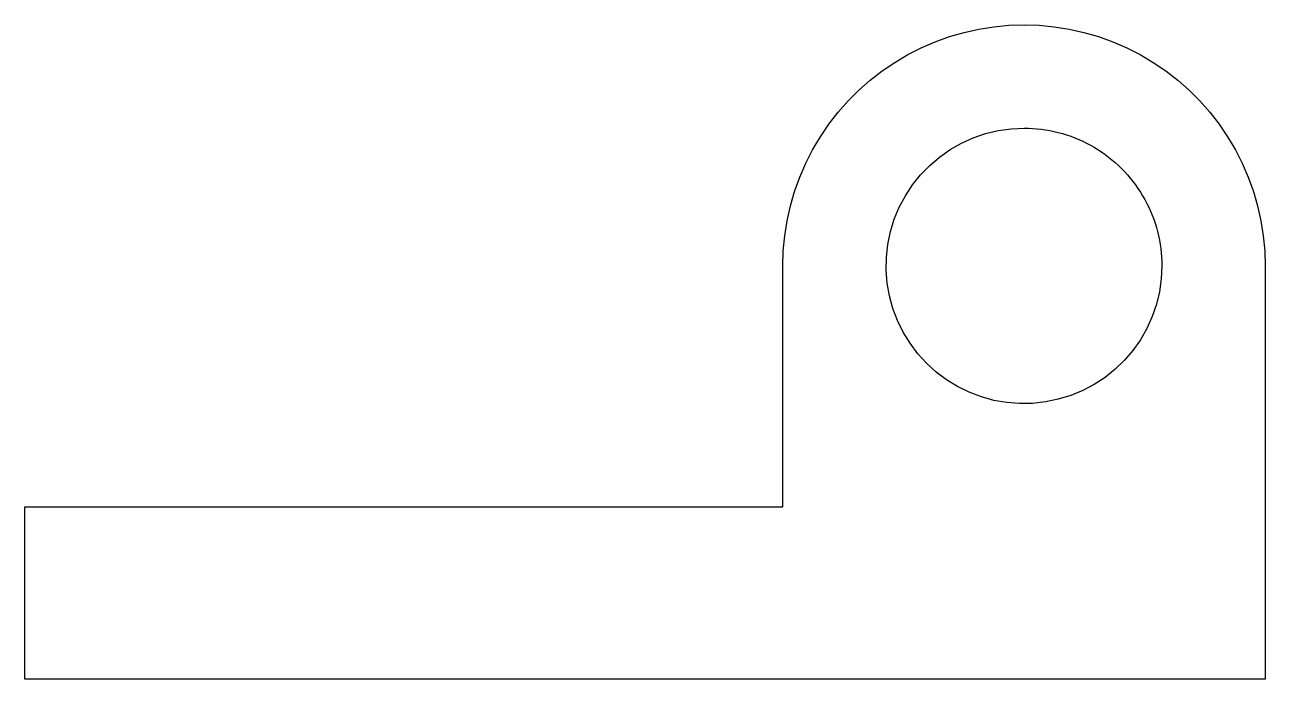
# Model space of a CAD drawing. Header units: metres. Extents: x -30.5 to 5.5, y 0 to 19.
import ezdxf

# ---------------------------------------------------------------- set-up
doc = ezdxf.new("R2010")
doc.units = ezdxf.units.M

msp = doc.modelspace()

# ---------------------------------------------------------------- linework, layer by layer
for points in [[(-8.5, 12), (-8.486, 12.44), (-8.445, 12.877), (-8.376, 13.312), (-8.28, 13.741), (-8.157, 14.163), (-8.008, 14.577), (-7.834, 14.98), (-7.634, 15.372), (-7.41, 15.751), (-7.163, 16.114), (-6.894, 16.462), (-6.603, 16.792), (-6.292, 17.103), (-5.962, 17.394), (-5.614, 17.663), (-5.251, 17.91), (-4.872, 18.134), (-4.48, 18.334), (-4.077, 18.508), (-3.663, 18.657), (-3.241, 18.78), (-2.812, 18.876), (-2.377, 18.945), (-1.94, 18.986), (-1.5, 19), (-1.06, 18.986), (-0.623, 18.945), (-0.188, 18.876), (0.241, 18.78), (0.663, 18.657), (1.077, 18.508), (1.48, 18.334), (1.872, 18.134), (2.251, 17.91), (2.614, 17.663), (2.962, 17.394), (3.292, 17.103), (3.603, 16.792), (3.894, 16.462), (4.163, 16.114), (4.41, 15.751), (4.634, 15.372), (4.834, 14.98), (5.008, 14.577), (5.157, 14.163), (5.28, 13.741), (5.376, 13.312), (5.445, 12.877), (5.486, 12.44), (5.5, 12)], [(2.5, 12), (2.482, 11.624), (2.429, 11.25), (2.341, 10.884), (2.219, 10.528), (2.064, 10.184), (1.877, 9.857), (1.661, 9.548), (1.416, 9.262), (1.145, 9), (0.851, 8.764), (0.536, 8.557), (0.203, 8.381), (-0.145, 8.236), (-0.505, 8.126), (-0.874, 8.049), (-1.249, 8.008), (-1.626, 8.002), (-2.001, 8.032), (-2.373, 8.096), (-2.736, 8.196), (-3.089, 8.329), (-3.427, 8.495), (-3.748, 8.692), (-4.05, 8.918), (-4.328, 9.172), (-4.582, 9.45), (-4.808, 9.752), (-5.005, 10.073), (-5.171, 10.411), (-5.304, 10.764), (-5.404, 11.127), (-5.468, 11.499), (-5.498, 11.874), (-5.492, 12.251), (-5.451, 12.626), (-5.374, 12.995), (-5.264, 13.355), (-5.119, 13.703), (-4.943, 14.036), (-4.736, 14.351), (-4.5, 14.645), (-4.238, 14.916), (-3.952, 15.161), (-3.643, 15.377), (-3.316, 15.564), (-2.972, 15.719), (-2.616, 15.841), (-2.25, 15.929), (-1.876, 15.982), (-1.5, 16)], [(-1.5, 16), (-1.374, 15.998), (-1.249, 15.992), (-1.124, 15.982), (-0.999, 15.968), (-0.874, 15.951), (-0.75, 15.929), (-0.627, 15.904), (-0.505, 15.874), (-0.384, 15.841), (-0.264, 15.804), (-0.145, 15.764), (-0.028, 15.719), (0.089, 15.671), (0.203, 15.619), (0.316, 15.564), (0.427, 15.505), (0.536, 15.443), (0.643, 15.377), (0.748, 15.308), (0.851, 15.236), (0.952, 15.161), (1.05, 15.082), (1.145, 15), (1.238, 14.916), (1.328, 14.828), (1.416, 14.738), (1.5, 14.645), (1.582, 14.55), (1.661, 14.452), (1.736, 14.351), (1.808, 14.248), (1.877, 14.143), (1.943, 14.036), (2.005, 13.927), (2.064, 13.816), (2.119, 13.703), (2.171, 13.589), (2.219, 13.472), (2.264, 13.355), (2.304, 13.236), (2.341, 13.116), (2.374, 12.995), (2.404, 12.873), (2.429, 12.75), (2.451, 12.626), (2.468, 12.501), (2.482, 12.376), (2.492, 12.251), (2.498, 12.126), (2.5, 12)], [(-8.5, 5), (-8.5, 5.14), (-8.5, 5.28), (-8.5, 5.42), (-8.5, 5.56), (-8.5, 5.7), (-8.5, 5.84), (-8.5, 5.98), (-8.5, 6.12), (-8.5, 6.26), (-8.5, 6.4), (-8.5, 6.54), (-8.5, 6.68), (-8.5, 6.82), (-8.5, 6.96), (-8.5, 7.1), (-8.5, 7.24), (-8.5, 7.38), (-8.5, 7.52), (-8.5, 7.66), (-8.5, 7.8), (-8.5, 7.94), (-8.5, 8.08), (-8.5, 8.22), (-8.5, 8.36), (-8.5, 8.5), (-8.5, 8.64), (-8.5, 8.78), (-8.5, 8.92), (-8.5, 9.06), (-8.5, 9.2), (-8.5, 9.34), (-8.5, 9.48), (-8.5, 9.62), (-8.5, 9.76), (-8.5, 9.9), (-8.5, 10.04), (-8.5, 10.18), (-8.5, 10.32), (-8.5, 10.46), (-8.5, 10.6), (-8.5, 10.74), (-8.5, 10.88), (-8.5, 11.02), (-8.5, 11.16), (-8.5, 11.3), (-8.5, 11.44), (-8.5, 11.58), (-8.5, 11.72), (-8.5, 11.86), (-8.5, 12)], [(-8.5, 5), (-8.5, 5.14), (-8.5, 5.28), (-8.5, 5.42), (-8.5, 5.56), (-8.5, 5.7), (-8.5, 5.84), (-8.5, 5.98), (-8.5, 6.12), (-8.5, 6.26), (-8.5, 6.4), (-8.5, 6.54), (-8.5, 6.68), (-8.5, 6.82), (-8.5, 6.96), (-8.5, 7.1), (-8.5, 7.24), (-8.5, 7.38), (-8.5, 7.52), (-8.5, 7.66), (-8.5, 7.8), (-8.5, 7.94), (-8.5, 8.08), (-8.5, 8.22), (-8.5, 8.36), (-8.5, 8.5), (-8.5, 8.64), (-8.5, 8.78), (-8.5, 8.92), (-8.5, 9.06), (-8.5, 9.2), (-8.5, 9.34), (-8.5, 9.48), (-8.5, 9.62), (-8.5, 9.76), (-8.5, 9.9), (-8.5, 10.04), (-8.5, 10.18), (-8.5, 10.32), (-8.5, 10.46), (-8.5, 10.6), (-8.5, 10.74), (-8.5, 10.88), (-8.5, 11.02), (-8.5, 11.16), (-8.5, 11.3), (-8.5, 11.44), (-8.5, 11.58), (-8.5, 11.72), (-8.5, 11.86), (-8.5, 12)], [(5.5, 12), (5.5, 11.76), (5.5, 11.52), (5.5, 11.28), (5.5, 11.04), (5.5, 10.8), (5.5, 10.56), (5.5, 10.32), (5.5, 10.08), (5.5, 9.84), (5.5, 9.6), (5.5, 9.36), (5.5, 9.12), (5.5, 8.88), (5.5, 8.64), (5.5, 8.4), (5.5, 8.16), (5.5, 7.92), (5.5, 7.68), (5.5, 7.44), (5.5, 7.2), (5.5, 6.96), (5.5, 6.72), (5.5, 6.48), (5.5, 6.24), (5.5, 6), (5.5, 5.76), (5.5, 5.52), (5.5, 5.28), (5.5, 5.04), (5.5, 4.8), (5.5, 4.56), (5.5, 4.32), (5.5, 4.08), (5.5, 3.84), (5.5, 3.6), (5.5, 3.36), (5.5, 3.12), (5.5, 2.88), (5.5, 2.64), (5.5, 2.4), (5.5, 2.16), (5.5, 1.92), (5.5, 1.68), (5.5, 1.44), (5.5, 1.2), (5.5, 0.96), (5.5, 0.72), (5.5, 0.48), (5.5, 0.24), (5.5, 0)], [(-30.5, 0), (-30.5, 0.1), (-30.5, 0.2), (-30.5, 0.3), (-30.5, 0.4), (-30.5, 0.5), (-30.5, 0.6), (-30.5, 0.7), (-30.5, 0.8), (-30.5, 0.9), (-30.5, 1), (-30.5, 1.1), (-30.5, 1.2), (-30.5, 1.3), (-30.5, 1.4), (-30.5, 1.5), (-30.5, 1.6), (-30.5, 1.7), (-30.5, 1.8), (-30.5, 1.9), (-30.5, 2), (-30.5, 2.1), (-30.5, 2.2), (-30.5, 2.3), (-30.5, 2.4), (-30.5, 2.5), (-30.5, 2.6), (-30.5, 2.7), (-30.5, 2.8), (-30.5, 2.9), (-30.5, 3), (-30.5, 3.1), (-30.5, 3.2), (-30.5, 3.3), (-30.5, 3.4), (-30.5, 3.5), (-30.5, 3.6), (-30.5, 3.7), (-30.5, 3.8), (-30.5, 3.9), (-30.5, 4), (-30.5, 4.1), (-30.5, 4.2), (-30.5, 4.3), (-30.5, 4.4), (-30.5, 4.5), (-30.5, 4.6), (-30.5, 4.7), (-30.5, 4.8), (-30.5, 4.9), (-30.5, 5)], [(-30.5, 5), (-30.06, 5), (-29.62, 5), (-29.18, 5), (-28.74, 5), (-28.3, 5), (-27.86, 5), (-27.42, 5), (-26.98, 5), (-26.54, 5), (-26.1, 5), (-25.66, 5), (-25.22, 5), (-24.78, 5), (-24.34, 5), (-23.9, 5), (-23.46, 5), (-23.02, 5), (-22.58, 5), (-22.14, 5), (-21.7, 5), (-21.26, 5), (-20.82, 5), (-20.38, 5), (-19.94, 5), (-19.5, 5), (-19.06, 5), (-18.62, 5), (-18.18, 5), (-17.74, 5), (-17.3, 5), (-16.86, 5), (-16.42, 5), (-15.98, 5), (-15.54, 5), (-15.1, 5), (-14.66, 5), (-14.22, 5), (-13.78, 5), (-13.34, 5), (-12.9, 5), (-12.46, 5), (-12.02, 5), (-11.58, 5), (-11.14, 5), (-10.7, 5), (-10.26, 5), (-9.82, 5), (-9.38, 5), (-8.94, 5), (-8.5, 5)], [(-20, 5), (-19.77, 5), (-19.54, 5), (-19.31, 5), (-19.08, 5), (-18.85, 5), (-18.62, 5), (-18.39, 5), (-18.16, 5), (-17.93, 5), (-17.7, 5), (-17.47, 5), (-17.24, 5), (-17.01, 5), (-16.78, 5), (-16.55, 5), (-16.32, 5), (-16.09, 5), (-15.86, 5), (-15.63, 5), (-15.4, 5), (-15.17, 5), (-14.94, 5), (-14.71, 5), (-14.48, 5), (-14.25, 5), (-14.02, 5), (-13.79, 5), (-13.56, 5), (-13.33, 5), (-13.1, 5), (-12.87, 5), (-12.64, 5), (-12.41, 5), (-12.18, 5), (-11.95, 5), (-11.72, 5), (-11.49, 5), (-11.26, 5), (-11.03, 5), (-10.8, 5), (-10.57, 5), (-10.34, 5), (-10.11, 5), (-9.88, 5), (-9.65, 5), (-9.42, 5), (-9.19, 5), (-8.96, 5), (-8.73, 5), (-8.5, 5)], [(5.5, 0), (4.78, 0), (4.06, 0), (3.34, 0), (2.62, 0), (1.9, 0), (1.18, 0), (0.46, 0), (-0.26, 0), (-0.98, 0), (-1.7, 0), (-2.42, 0), (-3.14, 0), (-3.86, 0), (-4.58, 0), (-5.3, 0), (-6.02, 0), (-6.74, 0), (-7.46, 0), (-8.18, 0), (-8.9, 0), (-9.62, 0), (-10.34, 0), (-11.06, 0), (-11.78, 0), (-12.5, 0), (-13.22, 0), (-13.94, 0), (-14.66, 0), (-15.38, 0), (-16.1, 0), (-16.82, 0), (-17.54, 0), (-18.26, 0), (-18.98, 0), (-19.7, 0), (-20.42, 0), (-21.14, 0), (-21.86, 0), (-22.58, 0), (-23.3, 0), (-24.02, 0), (-24.74, 0), (-25.46, 0), (-26.18, 0), (-26.9, 0), (-27.62, 0), (-28.34, 0), (-29.06, 0), (-29.78, 0), (-30.5, 0)]]:
    msp.add_lwpolyline(points)

doc.saveas('drawing.dxf')
